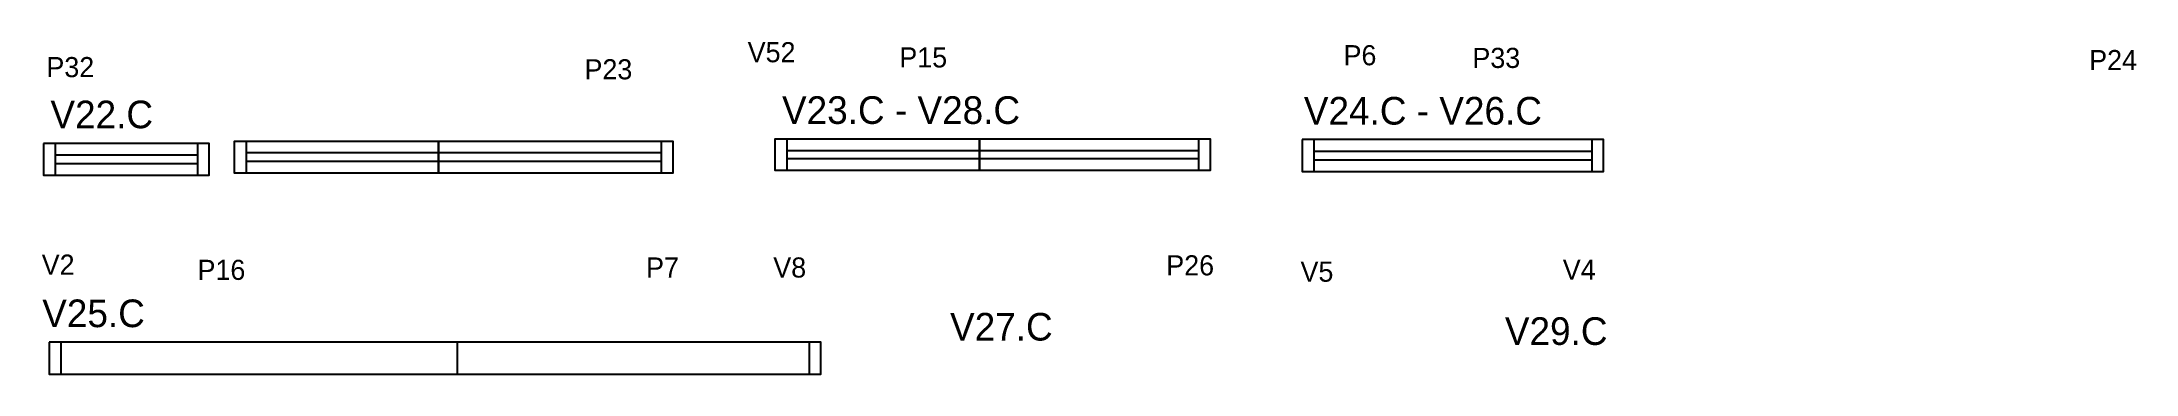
# Model space of a CAD drawing. Header units: metres. Extents: x 3434 to 4685, y -951 to -753.
import ezdxf

# ---------------------------------------------------------------- set-up
doc = ezdxf.new("R2010")
doc.units = ezdxf.units.M
for name, color, linetype in [('5', 7, 'Continuous'), ('NOMENCLATURA', 7, 'Continuous'), ('Painéis', 7, 'Continuous'), ('SARR_2.2x7', 7, 'Continuous')]:
    doc.layers.add(name, color=color, linetype=linetype)

msp = doc.modelspace()

# ---------------------------------------------------------------- linework, layer by layer
at = {"layer": 'Painéis', "color": 7, "lineweight": 25}
msp.add_line((3682.4, -950.9), (3682.4, -931.9), dxfattribs=at)
for points in [[(3435, -813.2), (3435, -832.2), (3534, -832.2), (3534, -813.2), (3435, -813.2)], [(4187, -811), (4187, -830), (4367, -830), (4367, -811), (4187, -811)], [(3438.4, -931.9), (3438.4, -950.9), (3899.4, -950.9), (3899.4, -931.9), (3438.4, -931.9)]]:
    msp.add_lwpolyline(points, dxfattribs=at)
for points in [[(3671, -830.9), (3549, -830.9), (3549, -811.9), (3671, -811.9)], [(3671, -811.9), (3811, -811.9), (3811, -830.9), (3671, -830.9)], [(3994.1, -829.5), (3872.1, -829.5), (3872.1, -810.5), (3994.1, -810.5)], [(3994.1, -810.5), (4132.1, -810.5), (4132.1, -829.5), (3994.1, -829.5)]]:
    msp.add_lwpolyline(points, close=True, dxfattribs=at)
at = {"layer": 'SARR_2.2x7', "color": 7, "lineweight": 25}
for p, q in [((3442, -813.2), (3442, -832.2)), ((3527, -813.2), (3527, -832.2)), ((3556, -811.9), (3556, -830.9)), ((3804, -811.9), (3804, -830.9)), ((3879.1, -810.5), (3879.1, -829.5)), ((4125.1, -810.5), (4125.1, -829.5)), ((4194, -811), (4194, -830)), ((4360, -811), (4360, -830)), ((3527, -820.2), (3442, -820.2)), ((3442, -825.2), (3527, -825.2)), ((3671, -818.9), (3556, -818.9)), ((3556, -823.9), (3671, -823.9)), ((3804, -818.9), (3671, -818.9)), ((3671, -823.9), (3804, -823.9)), ((3879.1, -817.5), (4125.1, -817.5)), ((4125.1, -822.5), (3879.1, -822.5)), ((4360, -818), (4194, -818)), ((4194, -823), (4360, -823)), ((3445.4, -931.9), (3445.4, -950.9)), ((3892.4, -931.9), (3892.4, -950.9))]:
    msp.add_line(p, q, dxfattribs=at)

# ---------------------------------------------------------------- texts
at = {"layer": '5', "color": 7, "lineweight": 25}
for s, p in [('P32', (3436.7, -773.7)), ('P23', (3758.2, -775)), ('V52', (3855.7, -764.8)), ('P15', (3946.3, -767.9)), ('P6', (4211.7, -766.6)), ('P33', (4288.7, -768.2)), ('P24', (4657.2, -769.5)), ('V2', (3433.9, -891.6)), ('P16', (3527, -894.7)), ('P7', (3795, -893.3)), ('V8', (3871, -893.3)), ('P26', (4105.8, -892)), ('V5', (4186, -895.8)), ('V4', (4342.7, -894.6))]:
    msp.add_text(s, height=12, dxfattribs=at).set_placement(p)
at = {"layer": 'NOMENCLATURA', "color": 7, "lineweight": 25}
for s, p in [('V22.C', (3439.1, -804.2)), ('V23.C - V28.C', (3876.2, -801.6)), ('V24.C - V26.C', (4188, -802)), ('V25.C', (3434.2, -922.9)), ('V27.C', (3976.6, -930.9)), ('V29.C', (4308.1, -933.5))]:
    msp.add_text(s, height=16.5, dxfattribs=at).set_placement(p)

doc.saveas('drawing.dxf')
